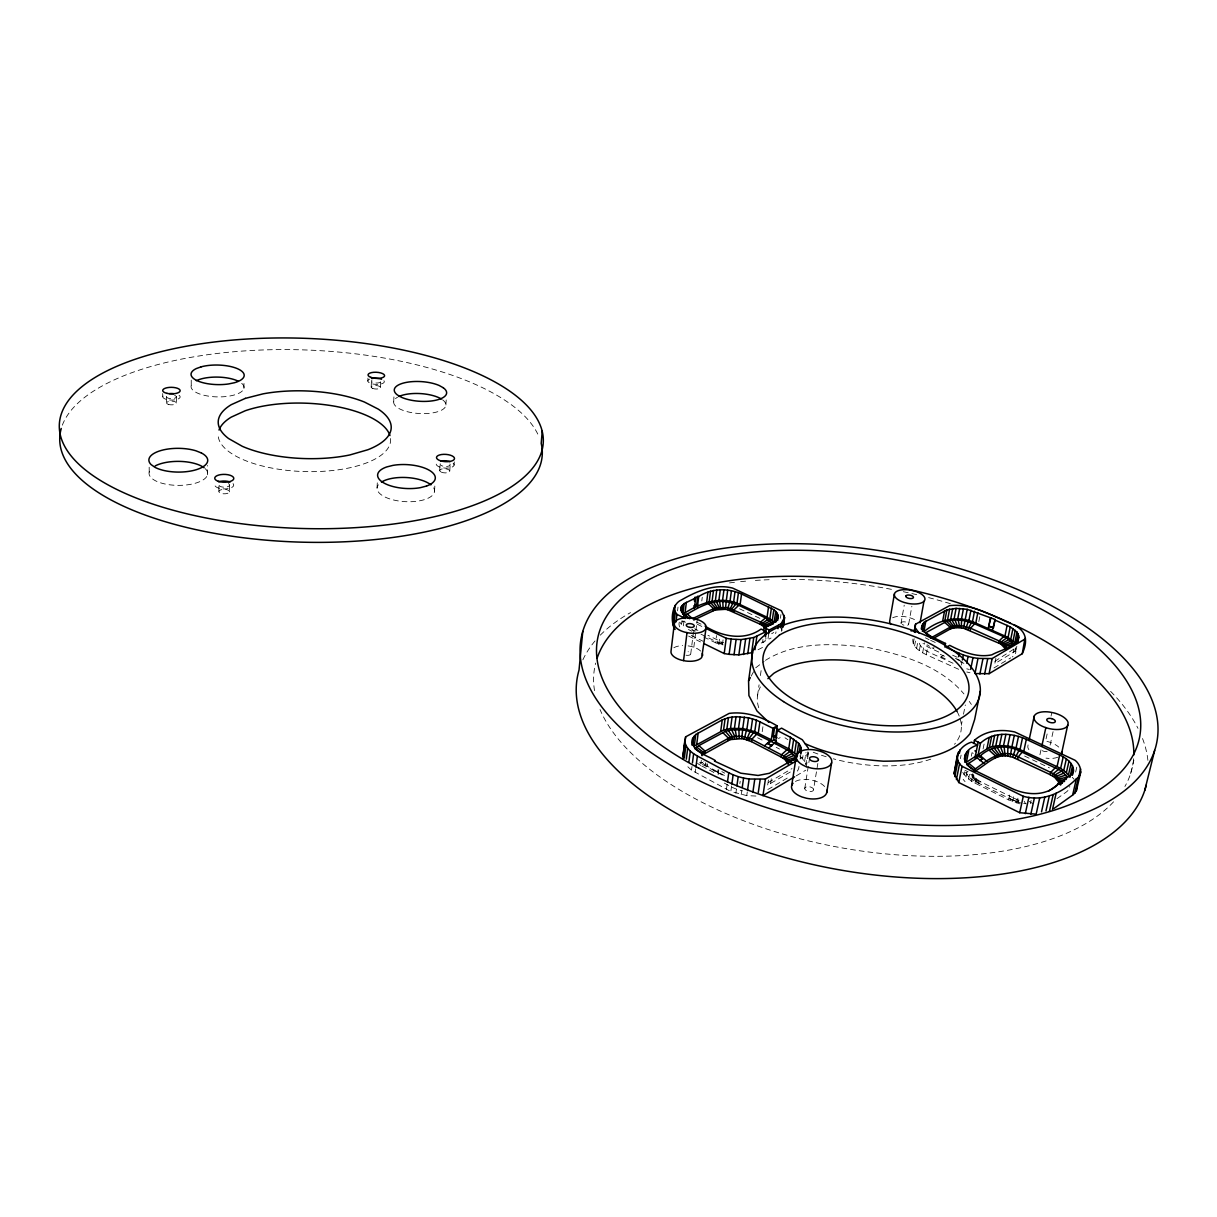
<?xml version="1.0" encoding="UTF-8"?>
<svg xmlns="http://www.w3.org/2000/svg" width="1217" height="1217" viewBox="0 0 1217 1217"><rect width="100%" height="100%" fill="white"/><g stroke="black" fill="none" stroke-linecap="round" stroke-linejoin="round"><path stroke-width="0.75" stroke-dasharray="5 3.75" d="M207.499 474.828L207.529 465.457M218.893 491.303L218.923 484.655M229.496 491.881A5.34 2.236 0.7 0 0 222.026 489.538A5.34 2.236 0.7 0 0 221.053 493.372A5.34 2.236 0.7 0 0 229.496 491.881L229.557 485.248M243.932 388.436L244.008 381.484M972.277 776.035L972.733 773.738L975.03 777.922L980.765 781.877L980.293 784.189L974.558 780.234L972.307 774.712M367.823 381.119L367.945 378.122M371.185 387.173L371.444 381.195M380.465 387.386L380.723 381.408M377.072 487.865L377.316 482.251M393.7 401.899L394.019 394.977M434.545 491.044L434.865 485.461M439.702 470.675L440.082 464.285M445.909 404.957L446.32 398.05M449.773 470.933L450.168 464.544M454.093 465.107L454.291 461.897M912.856 639.092C911.852 646.972 920.311 651.688 926.304 654.7L960.426 670.095M677.55 610.858L678.006 607.116M683.984 620.898L683.315 626.283L681.52 624.504L681.961 620.913M690.739 653.909L693.751 629.767M693.827 647.292L695.683 632.505M695.911 630.649L696.611 625.097M696.839 623.256L697.295 619.559M701.798 600.939L702.27 597.243M729.363 790.731L691.499 770.194L691.971 766.543M695.242 772.506L695.728 768.84M723.05 639.883L722.335 645.329L715.596 642.789L716.539 635.533M718.441 772.384L713.238 770.559L714.105 770.072L713.801 772.415L700.657 765.371L701.311 760.336M718.806 644.173L719.521 638.727M724.389 775.503L705.115 765.021L703.548 763.759L703.852 761.431M723.126 644.858L720.89 643.899L721.164 641.739L707.898 635.274M1028.061 744.895L1027.787 746.995A17.357 8.336 13.1 0 0 1030.632 751.665M705.115 765.021L705.419 762.679M707.305 766.345L707.609 764.017L702.483 764.443L699.577 762.679L703.958 762.679M717.574 772.886L718.015 769.737M718.121 774.742L718.882 769.25M726.458 789.361L727.218 783.824M731.584 785.893L730.824 791.43L746.751 795.629L757.75 796.131M735.859 793.256L736.391 789.559M739.86 783.626L740.195 781.268M762.968 639.442L762.496 642.774L765.493 641.253L765.965 637.921M741.214 794.671L741.746 790.974M757.491 695.896L759.073 684.821M760.397 675.572L761.462 668.194M768.748 633.555L767.988 638.895L764.991 640.416M746.751 795.629L747.284 791.932M762.207 731.691L762.983 726.351M780.386 618.282L780.934 614.555M781.542 631.319L782.105 627.561M768.429 780.021L767.668 785.087L791.126 771.548M770.589 783.672L771.608 776.918M800.101 759.058L800.877 754.053M807.784 751.863L805.791 764.489L802.535 758.678L803.387 753.277M804.559 761.568L805.989 752.547M806.186 767.41L808.757 751.132L808.301 753.916L800.36 758.571M804.756 788.479L809.518 758.48M813.58 789.742A4.472 2.358 10.1 0 0 810.431 786.988A4.472 2.358 10.1 0 0 805.411 787.384L804.939 787.886A4.472 2.358 10.1 0 0 807.905 791.233A4.472 2.358 10.1 0 0 813.397 790.335L817.824 763.5M901.204 623.56A3.849 1.719 10.1 0 1 901.067 623.089L904.216 605.214M908.673 624.123L911.868 606.249M913.237 643.641L914.256 638.043M914.56 645.999L915.58 640.401M916.614 648.372L918.12 640.051M919.322 650.654L920.843 642.333M922.653 652.814L924.479 642.819M926.304 654.7L927.841 646.349M934.048 646.653L933.652 648.783L932.07 647.763M945.244 658.777L941.076 656.876L941.699 653.559M961.415 665.045L962.054 661.683M978.833 621.613L979.913 616.121M961.324 725.317L962.054 721.605M963.499 714.196L965.324 704.947M960.38 758.632L961.095 755.072M1019.785 803.828L1008.71 799.919L971.516 781.36L964.092 774.666L964.746 771.365M965.994 776.994L966.983 772.034M971.303 756.229L972.003 752.715L973.372 753.384M968.489 779.245L969.812 772.612M995.902 658.275L994.821 663.661L1014.932 651.354L1016.651 646.425M971.516 781.36L972.855 774.727M972.642 777.435L973.113 775.123L965.507 772.445L968.367 776.659L973.341 780.584L1013.168 800.36L1013.655 798.048L980.765 781.877L976.566 782.364M973.417 778.834L973.874 776.537L966.648 774.56M974.558 780.234L975.03 777.922L968.367 776.659M975 783.292L976.353 776.644M976.049 781.573L976.521 779.276L970.618 778.682M983.077 748.987L984.157 743.693M977.875 782.835L978.331 780.538L973.341 780.584M1013.198 652.662L1013.928 649.102M1014.932 651.354L1015.663 647.794M1016.104 649.848L1016.834 646.303M1008.71 799.919L1010.14 793.225M1012.65 801.653L1014.446 793.271M1015.906 801.577L1016.408 799.25L1013.655 798.048L1010.08 798.869L1021.017 803.098M1016.864 803.083L1018.31 796.39M1018.416 802.429L1018.918 800.101L1016.408 799.25L1013.715 800.467L1017.503 801.76L1018.918 800.101M1039.942 754.723L1041.128 749.292M1030.403 803.676L1031.134 800.33M1047.122 733.988L1045.555 741.153L1047.898 741.625A17.357 8.336 13.1 0 1 1058.76 747.086M1051.047 716.083L1051.838 712.508M1050.119 745.108L1053.694 728.907M1075.645 772.08L1076.878 766.725M1130.623 773.571L1134.153 759.058M901.067 623.089L901.188 622.663A3.849 1.719 10.1 0 1 905.813 622.054A3.849 1.719 10.1 0 1 908.567 624.564L908.201 624.929A3.849 1.719 10.1 0 1 907.593 625.219M751.178 676.104L753.779 671.343M1013.7 649.193L992.737 662.672M755.727 667.783L764.078 661.394M765.478 660.329C795.69 641.329 834.101 643.261 868.238 647.596C902.892 654.731 940.406 665.958 963.955 693.918M1056.964 798.687L1066.153 792.13A28.097 13.843 13.5 0 0 1069.789 786.425M771.654 633.738L773.723 632.46M993.939 667.95L1010.779 657.849M796.207 775.868L805.715 770.224M787.247 778.089L769.889 788.373A27.885 14.741 9 0 1 766.969 789.787M768.444 782.455L792.008 768.566M941.076 656.876L943.221 655.644M778.469 738.552L780.143 737.608M758.069 649.741L763.044 647.185M761.218 643.032L771.03 638.027M720.038 643.261L723.415 642.698L717.056 641.983L723.202 644.295M1023.649 803.539L1026.25 803.768M685.977 655.187L686.494 655.278A3.986 1.917 7.3 0 0 690.526 654.396A3.986 1.917 7.3 0 0 689.02 652.008L688.092 651.703M966.754 671.982L970.01 672.758M685.567 622.206L682.052 620.959L683.771 624.26M960.426 661.942L963.894 663.341M964.959 770.376L968.078 771.715M938.763 652.053L927.81 646.942L923.018 643.428M930.686 640.401L935.523 642.576M952.607 655.187L957.262 657.302M955.345 658.23L960.107 660.39M956.851 659.431L964.609 662.961M940.3 654.366L944.483 656.252M953.033 663.25L930.077 652.768A24.781 11.212 10.8 0 1 919.094 642.12M739.54 608.774L761.401 619.088M1024.577 756.046L1049.45 767.881M696.55 622.009L701.677 624.473M697.326 624.26L702.422 626.74M694.633 628.809L697.95 630.421M691.712 629.615L695.105 631.258M700.992 634.194L720.89 643.899M688.396 629.508L691.804 631.167M703.7 636.978L715.596 642.789M691.271 635.472L703.137 641.298M688.639 636.095L700.49 641.922M925.407 637.814L929.073 639.67M757.628 737.761L762.694 740.377M776.203 747.344L779.58 749.079M721.833 771.624L724.708 773.16M702.483 764.443L724.815 776.416M724.313 783.109L730.778 786.593A27.885 14.741 9 0 0 742.629 790.867M692.427 629.889L694.359 630.954M1029.263 801.44L1033.111 803.783M697.524 763.455L700.657 765.371M927.095 644.797L929.469 646.333M691.499 770.194L685.627 764.687M799.767 755.909L802.535 758.678M702.315 762.42L703.548 763.759M1072.268 777.283L1074.018 779.215M969.264 701.418L971.379 704.415M680.273 622.678L681.52 624.504M1024.151 801.212L1025.414 803.433M962.814 772.323L964.092 774.666M781.055 628.033L782.105 630.36M149.174 467.206L149.265 474.752M162.713 393.563L162.743 396.681M166.577 396.909L166.623 403.101M176.359 396.681L176.389 402.873M191.236 380.13L191.252 385.348M960.061 718.471A103.278 50.551 10.2 0 1 954.493 744.302M930.762 759.149A103.278 50.551 10.2 0 1 833.249 758.799M826.206 756.761A103.278 50.551 10.2 0 1 810.887 751.315M787.916 739.708A103.278 50.551 10.2 0 1 784.965 737.791M758.739 707.746A103.278 50.551 10.2 0 1 760.382 686.936M957.094 711.58A103.278 50.551 10.2 0 1 959.468 716.737M1047.137 751.558A4.351 2.084 13.1 0 1 1043.943 751.33L1042.878 750.965A4.351 2.084 13.1 0 1 1040.55 748.227M1057.695 757.248A17.357 8.336 13.1 0 1 1045.996 758.13M903.927 625.173A3.849 1.719 10.1 0 1 902.208 624.488M795.446 781.42A17.875 9.432 10.1 0 1 811.815 780.097L816.227 781.344A17.875 9.432 10.1 0 1 825.598 787.764M892.654 617.764A15.41 6.906 10.1 0 1 906.528 616.943L910.362 617.917A15.41 6.906 10.1 0 1 916.705 620.929M673.838 647.748A15.927 7.667 7.3 0 1 682.661 645.603M688.092 645.892A15.927 7.667 7.3 0 1 692.108 646.699L695.759 647.961A15.927 7.667 7.3 0 1 701.068 651.506M582.867 659.842A289.585 142.648 10.3 0 1 595.296 640.629M600.3 635.152A289.585 142.648 10.3 0 1 630.528 612.623M729.5 582.913A289.585 142.648 10.3 0 1 735.205 582.228M740.621 581.65A289.585 142.648 10.3 0 1 746.097 581.133M755.377 580.418A289.585 142.648 10.3 0 1 772.46 579.596M782.075 579.398A289.585 142.648 10.3 0 1 894.13 589.849M903.318 591.705A289.585 142.648 10.3 0 1 919.672 595.387M928.632 597.623A289.585 142.648 10.3 0 1 950.568 603.738M1110.619 691.362A289.585 142.648 10.3 0 1 1138.001 728.359M1142.535 738.536A289.585 142.648 10.3 0 1 1147.981 761.264M1133.605 758.754A273.429 133.338 10.3 0 1 1124.904 786.486M1113.555 801.82A273.429 133.338 10.3 0 1 840.612 847.656A273.429 133.338 10.3 0 1 600.042 709.541M594.52 690.648A273.429 133.338 10.3 0 1 595.645 663.098M969.325 669.456A25.101 11.394 11.3 0 1 966.754 668.818M1015.145 648.813A24.857 11.12 11.4 0 1 1012.316 656.921M798.976 766.467A27.55 14.345 9.3 0 1 795.857 772.673M679.755 626.953A24.446 11.44 7.4 0 1 679.573 621.568M775.99 631.866A24.462 11.379 8.1 0 1 775.609 633.616M965.066 781.618A27.976 13.98 12.7 0 1 963.164 779.291M390.566 438.531A86.285 34.198 2 0 1 304.478 471.572A86.285 34.198 2 0 1 218.208 433.617M442.562 399.8A26.15 9.979 3.4 0 1 436.234 412.137A26.15 9.979 3.4 0 1 402.523 410.175A26.15 9.979 3.4 0 1 397.594 397.168M433.678 487.88A28.782 12.079 3.1 0 1 405.018 501.647A28.782 12.079 3.1 0 1 378.335 484.807M205.262 468.697A29.33 12.003 0.3 0 1 178.503 485.37A29.33 12.003 0.3 0 1 151.334 468.591M241.696 383.355A26.5 9.903 1.2 0 1 218.132 396.909A26.5 9.903 1.2 0 1 192.955 382.868M233.04 483.59A9.508 3.955 0.8 0 1 224.141 488.93A9.508 3.955 0.8 0 1 215.515 483.316M453.15 463.19A9.006 3.666 3.6 0 1 445.757 468.119A9.006 3.666 3.6 0 1 436.614 462.795M383.918 380.678A8.276 3.088 2.9 0 1 380.023 384.192A8.276 3.088 2.9 0 1 369.603 382.944A8.276 3.088 2.9 0 1 369.907 378.989M179.051 395.266A8.717 3.286 0.6 0 1 176.997 399.404A8.717 3.286 0.6 0 1 165.771 399.237A8.717 3.286 0.6 0 1 163.976 395.053M228.4 483.605A5.34 2.221 0.8 0 1 227.944 486.602A5.34 2.221 0.8 0 1 220.718 486.602A5.34 2.221 0.8 0 1 219.927 483.605M449.91 463.996A5.066 2.069 3.6 0 1 445.452 466.491A5.066 2.069 3.6 0 1 440.174 463.738M380.632 381.849A4.655 1.734 2.9 0 1 374.562 382.868A4.655 1.734 2.9 0 1 371.93 380.343M174.624 395.419A4.914 1.841 0.6 0 1 175.218 398.02A4.914 1.841 0.6 0 1 168.296 398.187A4.914 1.841 0.6 0 1 167.718 395.571M62.341 425.174A241.407 96.113 1.9 0 1 298.85 349.766A241.407 96.113 1.9 0 1 539.055 436.949M441.421 472.196A5.051 2.084 3.6 0 0 449.697 471.466A5.051 2.084 3.6 0 0 443.11 468.758A5.051 2.084 3.6 0 0 441.421 472.196M372.752 388.451A4.655 1.749 2.9 0 0 380.373 387.843A4.655 1.749 2.9 0 0 374.364 385.561A4.655 1.749 2.9 0 0 372.752 388.451M168.357 404.394A4.898 1.856 0.6 0 0 176.328 403.359A4.898 1.856 0.6 0 0 169.817 401.23A4.898 1.856 0.6 0 0 168.357 404.394"/><path stroke-width="1.5" d="M1060.631 785.026L1061.33 781.923L1062.547 782.501L1059.733 784.478L1058.516 783.9C1046.072 796.861 1026.159 795.37 1011.205 788.205L977.357 771.669C962.038 765.66 959.681 750.57 977.57 745.063L971.531 742.157C961.111 745.002 951.481 757.689 962.038 766.299L1023.269 796.268C1042.999 802.049 1062.38 792.799 1076.36 778.865C1083.48 774.453 1080.757 764.641 1075.052 760.275L1014.811 731.995C1000.906 728.831 985.451 730.489 974.421 740.316L973.783 743.45M1039.774 797.728L1036.154 814.158L1019.709 812.713L958.798 782.531L954.098 773.693L957.383 754.753M992.372 630.36L995.11 619.468L967.211 609.337L956.106 608.363L946.887 609.854L923.962 622.404L921.801 627.211L923.338 630.893L927.141 634.529L945.518 643.474L944.848 647.048M542.219 431.077L541.2 443.475A241.407 96.113 1.9 0 1 299.26 542.097A241.407 96.113 1.9 0 1 61.261 428.475M914.347 631.988L915.534 624.215L949.519 605.67C971.47 603.084 991.292 615.483 1010.673 623.5C1025.11 629.159 1029.156 638.636 1022.265 653.712L989.086 673.701L974.984 673.564L977.981 658.412L992.129 658.564L1025.368 638.819M701.996 755.727L702.3 753.414L694.953 748.744L698.862 745.61L725.378 731.341L731.645 729.85L742.644 729.911L741.731 738.643L730.215 739.617L703.091 754.616L703.396 752.304L705.084 751.163L728.527 738.232L734.703 736.315L742.051 736.346L751.741 739.327L783.763 756.031L787.642 759.956L788.129 764.048M582.776 631.44L579.018 670.141A289.585 142.648 10.3 0 0 825.43 867.189A289.585 142.648 10.3 0 0 1146.292 785.041M1061.711 751.756L1061.498 753.932L1068.161 722.959A17.494 8.184 12.9 0 0 1054.181 712.979L1049.754 712.082A17.494 8.184 12.9 0 0 1034.237 716.083L1029.217 739.434M683.467 616.334C696.215 608.804 710.591 599.403 726.199 601.822L725.347 609.321L715.048 609.991L693.751 620.046M675.1 629.448C670.065 621.75 671.556 603.982 681.292 600.042C696.748 591.143 714.531 583.475 732.634 588.085L781.481 610.828L784.6 617.688L783.216 627.044M672.727 624.793L674.446 607.481M674.02 614.691L675.146 605.321M673.533 627.12L675.344 612.06L674.522 609.747M674.355 623.347L671.023 651.201A15.927 7.667 7.3 0 0 681.398 660.162L685.46 660.983A15.927 7.667 7.3 0 0 701.722 657.454L706.134 627.698A16.049 7.515 7.2 0 0 699.258 620.214L695.576 618.966A16.049 7.515 7.2 0 0 675.252 621.507L674.355 623.347A16.049 7.515 7.2 0 0 684.836 632.155L688.928 632.977A16.049 7.515 7.2 0 0 705.282 629.554L706.134 627.698M675.998 621.917L676.911 614.372L675.344 612.06M680.957 610.143L681.398 606.568L684.182 603.556L695.683 597.958L694.359 608.591M681.642 612.121L682.509 604.986M684.182 603.556L682.874 614.25C699.379 603.191 721.042 595.083 740.119 604.56L767.06 617.217L774.179 622.115L775.731 611.451L773.814 609.702L741.549 593.987C727.933 587.887 711.428 588.237 698.725 596.528L694.755 597.517L694.329 600.924M685.049 613.003L686.358 602.309M683.558 660.603L687.012 632.597M693.69 606.036L696.732 604.59L697.797 596.087M697.402 607.161L698.725 596.528M682.813 755.924L685.627 736.848L729.15 713.405C746.173 711.093 762.861 717.361 777.267 725.956L775.853 735.418L773.221 736.909L774.62 727.431M683.574 753.14L684.486 745.899M684.943 742.279L685.627 736.848M682.904 758.815L684.882 739.601M684.319 758.13L685.932 745.382L684.973 742.461M686.327 759.225L687.711 748.288L685.932 745.382M706.59 602.826L707.929 592.223M688.898 762.055L690.298 751.102L687.711 748.288M709.161 601.822L710.515 591.234M691.819 745.017L692.671 738.354L695.759 734.505L722.244 719.916L728.435 717.65L736.042 716.676L748.531 717.787L756.426 720.129L772.993 728.344L777.267 725.956M692.838 744.652L693.903 736.331M712.112 601.061L713.481 590.488M695.759 734.505L694.253 746.127L723.552 730.124L730.519 728.466L742.735 728.542L754.768 731.6L771.289 739.814L764.413 745.869M692.443 762.892L693.614 753.749L690.298 751.102M713.253 610.706L713.527 608.591L708.385 603.723M696.687 744.53L698.178 732.908M715.398 600.574L716.752 590.002M715.048 609.991L715.322 607.876L710.758 602.811M695.957 767.014L697.387 756.046L693.614 753.749M716.828 609.534L717.102 607.42L713.421 602.126M718.897 600.346L720.281 589.789M1034.237 716.083L1033.963 718.197A17.494 8.184 12.9 0 0 1043.593 726.838L1047.867 728.268A17.494 8.184 12.9 0 0 1067.948 725.104M718.791 609.23L719.064 607.131L716.372 601.685M720.905 609.093L719.536 601.472M722.563 600.407L723.948 589.849M723.096 609.124L722.837 601.533M704.78 753.475L705.084 751.163L698.862 745.61M726.306 600.726L727.69 590.169M686.981 613.87L692.503 618.632L715.322 607.876L727.842 607.587L760.579 622.115L765.128 625.219L764.824 627.348L760.275 624.245L727.568 609.687L729.546 602.354L738.719 605.305L765.508 617.917L773.236 624.002M730.002 601.335L731.417 590.777M729.728 610.204L732.771 603.13M765.493 636.856L766.254 631.501L753.749 637.525L751.619 652.753L738.871 654.852L729.105 654.366L724.206 653.559L726.23 638.286L705.83 628.383M731.767 610.858L732.041 608.743L735.829 604.104M733.608 602.187L735.022 591.614M733.942 611.771L734.231 609.656L738.719 605.305M729.105 654.366L731.158 639.092L740.955 639.594L753.749 637.525M737 603.267L738.43 592.694M720.692 731.417L722.244 719.916M740.119 604.56L741.549 593.987M723.552 730.124L725.119 718.638M734.034 654.792L736.102 639.534M726.868 729.135L728.435 717.65M738.871 654.852L740.955 639.594M728.207 740.529L728.527 738.232L722.731 732.543M730.519 728.466L732.102 716.996M730.215 739.617L730.519 737.319L725.378 731.341M743.481 654.518L745.595 639.26M732.193 739.008L732.497 736.711L728.344 730.459M734.46 728.146L736.042 716.676M727.477 781.983L728.755 772.78L697.387 756.046M734.383 738.613L734.703 736.315L731.645 729.85M747.77 653.818L749.9 638.575M736.741 738.415L735.19 729.561M738.552 728.177L740.164 716.707M731.843 784.052L733.136 774.833L728.755 772.78M739.206 738.415L738.886 729.591M768.809 722.366L757.004 710.987L748.911 695.576L748.577 680.851L752.532 652.616M742.735 728.542L744.348 717.072M754.981 649.741L756.883 636.232M736.909 785.878L738.202 776.644L733.136 774.833M794.99 759.804L788.205 761.355L787.84 763.668L785.041 759.575L781.177 757.035L751.406 741.609L744.226 739.069L746.401 730.55L753.475 732.68L769.661 740.788M760.275 624.245L760.579 622.115L765.508 617.917M746.903 729.257L748.531 717.787M762.253 625.31L762.557 623.18L768.125 619.301M746.645 739.693L750.037 731.478M763.683 626.299L763.987 624.169L770.285 620.792M763.591 631.136L764.109 627.546C770.148 625.736 783.413 619.24 775.731 611.451M742.279 787.277L743.587 778.059L738.202 776.644M748.942 740.484L749.276 738.202L753.475 732.68M750.95 730.276L752.578 718.806M767.06 617.217L768.581 606.583M765.052 635.593L766.071 628.474M751.406 741.609L751.741 739.327L756.731 734.14M769.874 618.723L771.411 608.074M754.768 731.6L756.426 720.129M768.748 633.555L769.266 629.995L780.995 623.789L784.6 617.688M747.542 790.092L749.14 779.017L765.417 779.047L797.181 760.427M772.278 620.366L773.814 609.702M758.282 733.197L759.94 721.711M775.822 622.161L777.115 613.262M777.161 620.427L777.937 615.087M777.648 620.457L778.165 616.882M752.851 792.434L754.723 779.504M778.013 628.672L778.5 625.325M780.432 627.561L780.995 623.789M782.105 627.561L782.927 621.933M758.297 792.434L760.199 779.519M783.2 622.891L784.296 615.406M783.307 625.508L784.144 619.879M767.486 743.435L771.776 745.641L767.486 743.435L773.662 739.906L774.179 736.361L777.039 737.821M765.417 779.047L762.953 795.644L794.625 776.811M772.993 728.344L771.061 741.366L789.985 751.452L795.827 757.324L787.642 759.956L787.277 762.268M775.351 743.572L777.298 730.55L781.573 728.131L802.307 739.723L808.362 748.242M781.177 757.035L781.527 754.723L787.034 749.733M783.413 758.343L783.763 756.031L789.985 751.452M785.041 759.575L785.391 757.263L792.434 753.293M786.334 760.899L786.699 758.587L794.397 755.27M790.502 737.274L798.656 743.344L796.846 754.936L788.738 748.835L790.502 737.274L777.298 730.55M791.932 750.691L793.712 739.115M794.655 752.745L796.45 741.153M791.719 785.437L796.39 755.468M797.12 757.035L797.698 753.293M799.219 752.243L800.254 745.61L798.656 743.344M800.436 752.897L801.227 747.907L800.254 745.61M800.999 753.521L801.227 747.907M826.678 792.799L831.622 762.77M801.151 752.395L801.516 750.189M1072.344 775.229C1076.832 765.858 1067.218 758.358 1059.657 755.027L1026.327 739.358C1011.783 732.649 992.935 731.447 980.461 743.207L978.149 754.601L980.43 755.757C988.873 747.907 1000.693 745.321 1011.707 748.09L1010.156 756.594C996.191 752.349 985.998 765.204 974.954 771.198L975.41 768.901C987.641 759.971 1002.58 747.573 1018.203 756.883L1050.712 772.399C1055.048 774.392 1060.996 778.545 1058.729 784.098L1059.17 780.462L1066.198 779.473M894.419 593.911L889.764 620.7A15.41 6.906 10.1 0 0 890.905 624.443M914.195 631.653L915.534 624.215M915.26 632.444L915.351 626.405M920.067 622.8L923.962 601.304M921.284 629.022L921.923 625.462M921.695 629.174L922.653 623.849M922.349 631.243L923.962 622.404M925.802 621.142L923.87 631.745C938.626 619.407 958.159 614.783 975.791 623.089L1008.072 637.419L1014.811 642.713L1017.001 632.095L1010.232 626.846L994.472 619.833M942.627 621.37L944.59 610.858M944.909 620.351L946.887 609.854M947.632 619.59L949.61 609.093M950.72 619.073L952.713 608.591M932.937 638.666L949.716 629.28L950.112 627.181L955.193 625.675L961.613 625.766L970.588 628.231L1001.302 641.907L1005.333 645.086L1006.413 648.372M949.716 629.28L951.314 628.55L951.709 626.451L946.704 621.355L925.954 632.627L931.811 637.404L950.112 627.181L944.59 622.298M954.113 618.845L956.106 608.363M951.314 628.55L952.941 628.078L953.337 625.994L949.154 620.655L946.704 621.355M952.941 628.078L954.797 627.774L955.193 625.675L951.937 620.198L949.154 620.655M957.703 618.89L959.711 608.409M954.797 627.774L956.821 627.637L957.216 625.538L954.98 619.985L951.937 620.198M956.821 627.637L958.981 627.668L959.376 625.568L958.22 620.031L954.98 619.985M961.43 619.225L963.438 608.743M958.981 627.668L961.217 627.866L961.582 620.335L958.22 620.031M1005.972 649.437L1000.876 644.021L963.468 628.215L964.959 620.868L974.589 623.849L1003.629 636.613L1008.939 639.518L1013.639 644.462M965.187 619.833L967.211 609.337M958.555 656.648L959.194 653.286L946.157 647.383L949.701 645.36C962.556 651.886 977.19 657.971 991.885 654.822C999.796 650.045 1024.744 644.827 1017.001 632.095M965.705 628.748L968.291 621.644M968.899 620.685L970.923 610.204M967.834 629.402L971.501 622.632M962.388 659.994L963.362 654.959L959.194 653.286M970.177 630.33L970.588 628.231L974.589 623.849M972.459 621.781L974.498 611.284M966.754 663.174L968.078 656.435L963.362 654.959M975.791 623.089L977.844 612.592M970.679 669.38L972.991 657.606L968.078 656.435M954.098 773.693L958.327 752.182M954.828 776.613L958.038 760.427M959.392 753.414L960.091 749.839M956.41 779.58L959.635 763.378M988.265 628.565L990.349 618.038M979.898 674.005L982.91 658.853M994.776 621.157L993.422 627.896L988.676 626.466L990.988 617.673M958.798 782.531L962.038 766.299M964.336 759.149L965.324 754.221M964.746 762.238L966.709 752.365M980.324 691.073L974.65 719.49L970.086 733.608C949.336 758.815 913.708 760.975 883.42 761.203C856.616 759.21 829.614 754.799 804.985 743.617M968.717 750.752L966.42 762.253L975.273 756.472L978.149 742.111M984.644 674.051L987.672 658.899M989.086 673.701L992.129 658.564M998.716 642.956L999.142 640.842L1003.629 636.613M1000.876 644.021L1001.302 641.907L1006.489 638.012M1002.504 645.025L1002.93 642.911L1008.939 639.518M1004.983 635.898L1007.128 625.34M1003.858 646.09L1004.284 643.976L1010.977 641.116M1004.892 647.201L1005.333 645.086L1012.544 642.774M982.834 758.602L979.974 760.488L982.834 758.602L975.395 754.966M1005.607 648.326L1006.048 646.212L1012.118 644.812M1008.072 637.419L1010.232 626.846M984.005 763.257L975.273 756.472L974.954 758.008L977.829 756.137L978.149 754.601L986.85 748.987L989.178 737.593M1010.779 639.092L1012.955 628.504M986.85 748.987L989.36 747.679L991.688 736.3M1013.046 640.872L1015.237 630.269M989.36 747.679L992.357 746.675L994.685 735.311M1016.393 642.804L1018.218 633.951M992.357 746.675L995.765 746.006L998.123 734.642M1017.747 641.1L1018.842 635.791M1017.564 642.743L1018.872 637.541M994.867 758.085L995.339 755.818L989.086 750.128M996.617 757.157L997.088 754.89L991.399 748.911M995.765 746.006L999.522 745.671L1001.88 734.323M998.412 756.548L998.883 754.281L994.091 748.014M1000.465 756.137L1000.937 753.871L997.179 747.405M1024.927 638.453L1022.265 653.712M999.522 745.671L1003.538 745.686L1005.896 734.338M1002.717 755.94L1003.188 753.673L1000.557 747.101M1005.12 755.955L1004.162 747.116M1003.538 745.686L1007.691 746.067L1010.08 734.703M1007.63 756.168L1007.919 747.451M1007.691 746.067L1011.905 746.766L1014.309 735.418M1058.197 781.375L1054.546 777.252L1050.21 774.681L1012.666 757.217L1015.465 749.018L1061.711 770.985L1067.233 777.146L1058.714 779.078L1058.653 782.759M1072.527 765.767L1069.91 777.267L1066.381 772.628L1060.631 768.353L1016.089 747.801L1018.492 736.437M1015.084 758.024L1019.101 750.22M1017.731 759.149L1018.203 756.883L1022.599 751.695M1020.105 749.14L1022.523 737.776M1023.893 750.737L1026.327 739.358M1019.709 812.713L1023.269 796.268M1025.307 813.671L1028.897 797.241M1041.919 745.671L1045.859 727.599M1030.845 814.158L1034.45 797.728M1041.509 811.845L1044.749 797.241M1050.21 774.681L1050.712 772.399L1055.641 767.395M1052.675 776.005L1053.192 773.708L1058.896 769.129M1045.981 810.887L1049.237 796.298M1054.546 777.252L1055.048 774.955L1061.711 770.985M1057.101 766.482L1059.657 755.027M1056.113 778.576L1056.615 776.294L1064.069 772.978M1049.45 811.283L1053.131 794.899M1057.33 779.96L1057.847 777.678L1065.925 775.046M1060.631 768.353L1063.202 756.898M1052.477 809.548L1056.158 793.18M1063.749 770.422L1066.335 758.952M1066.381 772.628L1068.982 761.157M1068.45 774.94L1071.051 763.439M1071.842 774.651L1073.333 768.064M1053.922 808.514L1072.633 795.081L1076.36 778.865M1072.633 795.081L1074.87 793.058L1078.581 776.872M1078.962 776.157L1080.605 769.007M1074.87 793.058L1076.406 790.624L1080.787 771.821M1144.771 790.335L1154.659 750.448A292.506 139.134 10.1 0 0 764.428 544.349A292.506 139.134 10.1 0 0 688.031 774.94A292.506 139.134 10.1 0 0 1154.659 750.448M1076.406 790.624L1076.893 785.117M1073.47 770.285L1071.705 774.271L1061.33 781.923M692.671 738.354C689.552 751.178 707.777 755.483 715.383 760.625L714.516 761.127L740.757 773.191L758.1 775.457L769.433 773.267L796.101 757.978M1048.552 791.202L1056.843 785.361L1059.246 781.801L1064.54 781.466M681.398 606.568C679.101 612.227 685.354 616.578 689.735 618.708M672.651 622.495L673.351 620.305M748.577 680.851L750.311 677.686M701.57 754.631L703.396 752.304L696.611 747.086M973.204 771.167L975.41 768.901L968.778 763.348L966.937 764.839L974.026 770.042M768.703 748.09L775.579 742.02L788.738 748.835M767.912 678.675L773.738 673.366A103.278 50.551 10.2 0 1 873.836 664.208A103.278 50.551 10.2 0 1 957.094 711.58M930.533 638.301L931.811 637.404M968.778 763.348L977.555 757.628M944.179 644.249L945.518 643.474M694.633 606.477L697.66 605.047L696.732 604.59M772.004 622.359L765.128 625.219L766.421 627.424M765.949 626.314L771.776 624.458M788.357 762.724L791.795 762.222M1058.896 783.063L1062.365 783.094M961.582 620.335L964.959 620.868M961.217 627.866L963.468 628.215M726.199 601.822L729.546 602.354M725.347 609.321L727.568 609.687M972.991 657.606L977.981 658.412M726.23 638.286L731.158 639.092M742.644 729.911L746.401 730.55M741.731 738.643L744.226 739.069M743.587 778.059L749.14 779.017M1011.905 746.766L1016.089 747.801M1011.707 748.09L1015.465 749.018M1010.156 756.594L1012.666 757.217M989.315 626.101L993.422 627.896M764.109 627.546L769.266 629.995M694.755 597.517L695.683 597.958M766.254 631.501L761.097 629.052C744.18 641.283 721.559 636.476 705.084 626.131M974.421 740.316L980.461 743.207M974.893 750.859L976.262 751.513M676.911 614.372L685.414 618.495M703.882 643.58L724.206 653.559M773.662 739.906L776.522 741.366M775.761 727.949L778.926 729.881M684.973 615.026L689.476 618.388M980.43 755.757L986.881 761.37M919.322 633.388L915.929 628.702M826.739 790.305A17.875 9.432 10.1 0 1 806.475 798.261L802.018 796.983A17.875 9.432 10.1 0 1 793.043 783.231M914.439 630.452A15.41 6.906 10.1 0 1 911.031 630.923M702.346 653.544A15.927 7.667 7.3 0 1 702.574 655.567M597.197 657.941A273.429 133.338 10.3 0 1 1010.521 623.134M1013.913 624.717A273.429 133.338 10.3 0 1 1133.803 754.966M219.014 430.073A86.285 34.198 2 0 1 231.2 417.142L245.195 410.768A86.285 34.198 2 0 1 333.534 406.006A86.285 34.198 2 0 1 389.957 435.564M398.872 396.514A26.15 9.979 3.4 0 1 441.36 398.993M381.453 482.084A28.782 12.079 3.1 0 1 430.924 484.838M155.198 465.913A29.33 12.003 0.3 0 1 204.152 467.769M196.333 380.693A26.5 9.903 1.2 0 1 238.091 381.104M218.558 481.749A9.508 3.955 0.8 0 1 230.089 481.932M441.117 460.924A9.006 3.666 3.6 0 1 450.062 461.608M371.535 378.533A8.276 3.088 2.9 0 1 381.545 379.248M169.315 393.608A8.717 3.286 0.6 0 1 173.803 393.669M905.92 595.858L905.798 596.284A3.879 1.689 9.9 0 0 908.688 598.323A3.879 1.689 9.9 0 0 912.978 598.11L913.343 597.745A3.879 1.689 9.9 0 0 910.559 595.28A3.879 1.689 9.9 0 0 905.92 595.858M818.417 759.743L818.25 760.321A4.503 2.312 10 0 1 812.697 761.203A4.503 2.312 10 0 1 809.701 757.902L810.172 757.4A4.503 2.312 10 0 1 815.238 757.035A4.503 2.312 10 0 1 818.417 759.743M779.336 635.183L768.003 645.132A104.297 49.288 10 0 0 878.415 725.21A104.297 49.288 10 0 0 953.291 659.416A104.297 49.288 10 0 0 779.336 635.183M245.347 398.37L231.306 404.652A86.544 33.817 2 0 0 228.598 438.546L242.259 446.289A86.544 33.817 2 0 0 349.857 454.945L367.823 449.758A86.544 33.817 2 0 0 378.274 409.125L364.431 402.036A86.544 33.817 2 0 0 263.131 393.836L245.347 398.37M201.155 366.834L196.333 368.553A26.576 9.797 1.3 0 0 196.88 380.556A26.576 9.797 1.3 0 0 228.507 383.964L234.455 382.731A26.576 9.797 1.3 0 0 238.334 369.086A26.576 9.797 1.3 0 0 201.155 366.834M426.513 486.055L420.397 487.652A28.873 11.942 3.1 0 1 383.096 482.525A28.873 11.942 3.1 0 1 386.808 466.917L392.878 465.396A28.873 11.942 3.1 0 1 429.768 470.553A28.873 11.942 3.1 0 1 426.513 486.055M689.948 627.379L688.928 627.181A4.016 1.886 7.2 0 1 686.479 624.534A4.016 1.886 7.2 0 1 691.545 623.865L692.473 624.169A4.016 1.886 7.2 0 1 694.009 626.512A4.016 1.886 7.2 0 1 689.948 627.379M1051.838 718.669L1050.727 718.441A4.381 2.054 12.9 0 0 1046.833 719.445A4.381 2.054 12.9 0 0 1049.191 722.137L1050.256 722.502A4.381 2.054 12.9 0 0 1055.276 721.711A4.381 2.054 12.9 0 0 1051.838 718.669M915.123 591.219L911.259 590.26A15.517 6.77 9.9 0 0 894.754 593.12A15.517 6.77 9.9 0 0 904.064 602.43L907.973 603.419A15.517 6.77 9.9 0 0 924.54 600.559A15.517 6.77 9.9 0 0 915.123 591.219M821.049 751.482L816.607 750.25A18.012 9.264 10 0 0 796.861 754.388A18.012 9.264 10 0 0 806.795 766.847L811.298 768.11A18.012 9.264 10 0 0 831.105 763.972A18.012 9.264 10 0 0 821.049 751.482M201.383 452.967L195.952 450.807A29.421 11.881 0.4 0 0 160.325 450.716A29.421 11.881 0.4 0 0 151.075 464.575L154.924 467.298A29.421 11.881 0.4 0 0 196.348 469.686A29.421 11.881 0.4 0 0 201.383 452.967M443.262 387.751L439.2 385.5A26.226 9.873 3.4 0 0 404.942 382.686A26.226 9.873 3.4 0 0 397.381 394.947L401.412 397.259A26.226 9.873 3.4 0 0 435.99 400.195A26.226 9.873 3.4 0 0 443.262 387.751M783.52 701.585A115.661 54.674 10 0 0 975.791 704.932A115.661 54.674 10 0 0 838.832 617.11A115.661 54.674 10 0 0 783.52 701.585M698.649 768.079A275.438 130.904 10.1 0 0 1137.682 744.545A275.438 130.904 10.1 0 0 769.585 550.921A275.438 130.904 10.1 0 0 698.649 768.079M218.451 481.354A9.523 3.925 0.8 0 0 233.71 478.966A9.523 3.925 0.8 0 0 220.688 474.63A9.523 3.925 0.8 0 0 218.451 481.354M440.569 460.817A9.021 3.651 3.6 0 0 454.489 458.687A9.021 3.651 3.6 0 0 441.452 454.534A9.021 3.651 3.6 0 0 440.569 460.817M370.866 377.376A8.291 3.058 3 0 0 384.45 376.281A8.291 3.058 3 0 0 373.68 372.296A8.291 3.058 3 0 0 370.866 377.376M167.003 393.365A8.732 3.271 0.7 0 0 180.162 390.703A8.732 3.271 0.7 0 0 167.109 387.706A8.732 3.271 0.7 0 0 167.003 393.365M148.018 502.423A242.137 95.078 2 0 0 540.181 455.675A242.137 95.078 2 0 0 215.865 341.81A242.137 95.078 2 0 0 148.018 502.423"/></g></svg>
